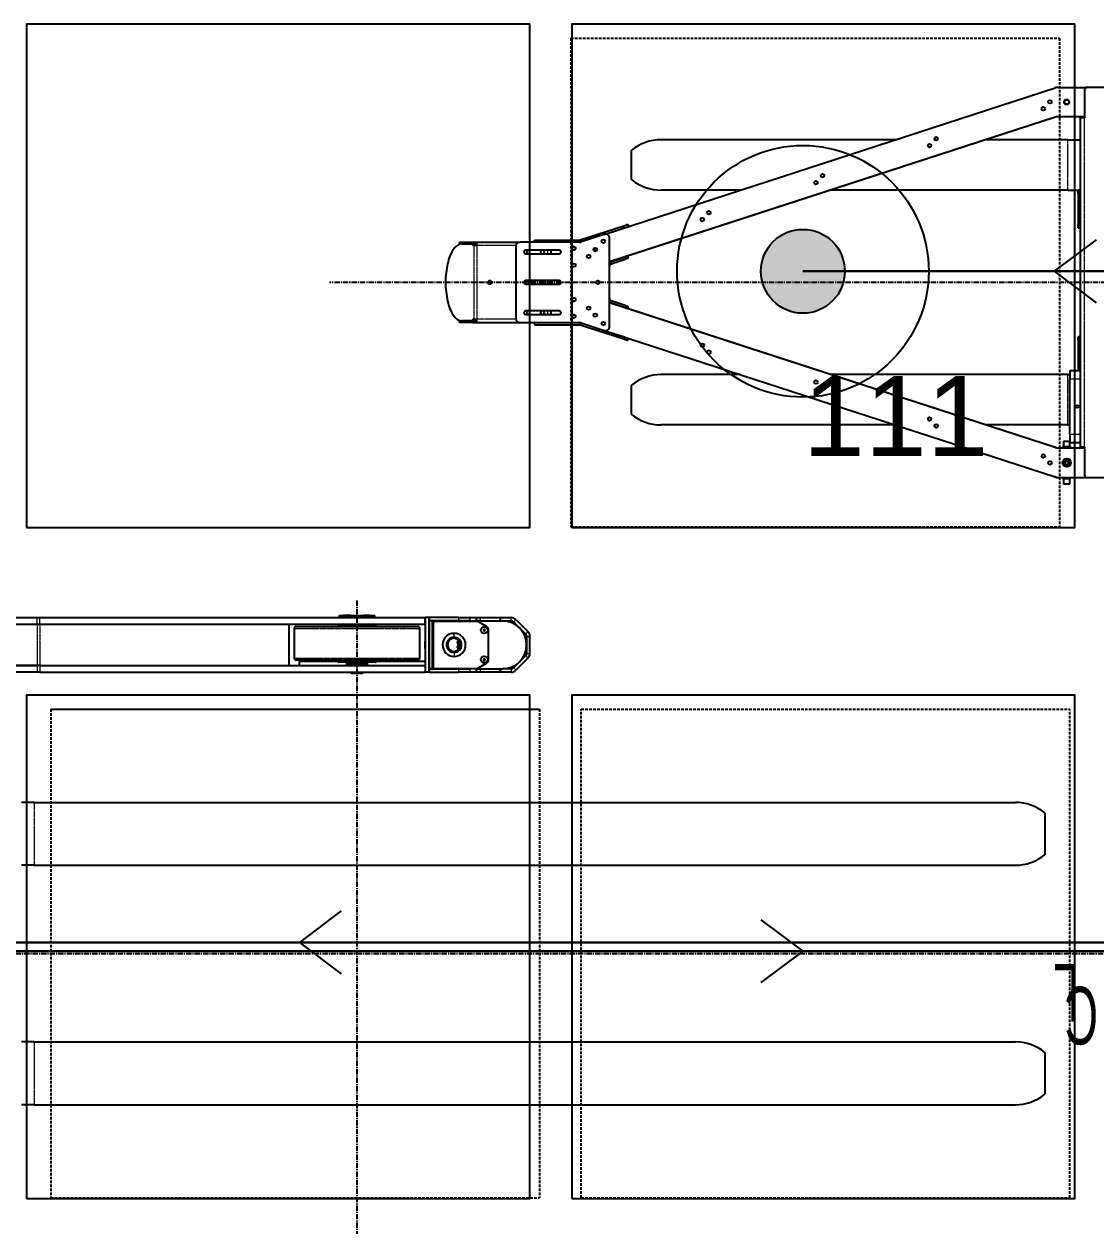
# Model space of a CAD drawing. Header units: millimetres. Extents: x -18594 to 273470, y -238787 to 48452.
# Drawn here: x 142051 to 144607, y -32226 to -29360 of the extents above; entities that cross this region are included whole.
import ezdxf

# ---------------------------------------------------------------- set-up
doc = ezdxf.new("R2010")
doc.units = ezdxf.units.MM
for name, pattern in [('Xref AGV layout$0$CENTERX2', [20.32, 12.7, -2.54, 2.54, -2.54]), ('Xref AGV layout$0$HIDDEN', [9.525, 6.35, -3.175]), ('Xref AGV layout$0$PHANTOM', [2.5, 1.25, -0.25, 0.25, -0.25, 0.25, -0.25])]:
    doc.linetypes.add(name, pattern=pattern)
doc.layers.add('AM_BOR', color=4, linetype='Continuous', lineweight=25)
doc.layers.add('Xref AGV layout$0$AM_BOR', color=4, linetype='Continuous', lineweight=25)
doc.layers.add('Xref AGV layout$0$ANNOTATION', color=5, linetype='Continuous')
for name, color, linetype, true_color in [('Xref AGV layout$0$Ndc8_Activity_HO Lane - CB', 1, 'Continuous', 0xff0000), ('Xref AGV layout$0$Ndc8_Activity_HO Lane - CBID', 1, 'Continuous', 0xff0000), ('Xref AGV layout$0$Ndc8_InFix_HOP', 1, 'Continuous', 0xff0000), ('Xref AGV layout$0$Ndc8_OutFix_HOP', 5, 'Continuous', 0x0000ff), ('Xref AGV layout$0$Ndc8_Point', 7, 'Continuous', 0x000080)]:
    doc.layers.add(name, color=color, linetype=linetype, true_color=true_color)
doc.styles.add('Xref AGV layout$0$Ndc8Style', font='arial.ttf', dxfattribs={"height": 0.2})
doc.styles.add('Xref AGV layout$0$SLDTEXTSTYLE0', font='TXT', dxfattribs={"width": 0.605})

# ---------------------------------------------------------------- blocks, each defined once
blk = doc.blocks.new('Xref AGV layout$0$A$C45C31560')
at = {"layer": 'Xref AGV layout$0$AM_BOR'}
for points in [[(5200, 0), (6400, 0), (6400, 1200), (5200, 1200)], [(6500, 0), (7700, 0), (7700, 1200), (6500, 1200)]]:
    blk.add_lwpolyline(points, close=True, dxfattribs=at)
blk = doc.blocks.new('Xref AGV layout$0$A$C6D3E55E3')
at = {"color": 7, "linetype": 'Continuous', "lineweight": 25}
for p, q in [((655.2, 1236.3), (1730.9, 1585.8)), ((1732.4, 1586.3), (1730.9, 1585.8)), ((1737.1, 1586.8), (1805.7, 1586.8)), ((1800.7, 1581.8), (1800.7, 1513.8)), ((1870.7, 1586.8), (1805.7, 1586.8)), ((1730.9, 1515.8), (668.2, 1170.6)), ((1733.9, 1516.6), (710.8, 1184.1)), ((1800.7, 1516.8), (1737.1, 1516.8)), ((1790.7, 729.8), (1790.7, 1513.8)), ((1800.7, 1513.8), (1790.7, 1513.8)), ((1349.2, 1461.8), (790.7, 1461.8)), ((1450.6, 1461.8), (1443.5, 1461.8)), ((1760.7, 1461.8), (1565.4, 1461.8)), ((1760.7, 1461.8), (1790.7, 1461.8)), ((720.7, 1366.8), (720.7, 1436.8)), ((979.9, 1341.8), (790.7, 1341.8)), ((1760.7, 1341.8), (1196.1, 1341.8)), ((1760.7, 1341.8), (1785.7, 1341.8)), ((1785.7, 1333.8), (1785.7, 1341.8)), ((1785.7, 1341.8), (1786.4, 1341.8)), ((1786.4, 1333.8), (1785.7, 1333.8)), ((1785.7, 1333.8), (1785.7, 1259.8)), ((1790.7, 1341.8), (1786.4, 1341.8)), ((1790.7, 1333.8), (1786.4, 1333.8)), ((1789.7, 1323.3), (1789.7, 1295.7)), ((1790.1, 1324.2), (1790.6, 1324.7)), ((1790.6, 1294.4), (1790.1, 1294.9)), ((598.2, 1223.1), (702.1, 1256.8)), ((655.2, 1236.3), (598.2, 1217.8)), ((655.2, 1236.3), (703.6, 1252.1)), ((711.6, 1259.9), (713.1, 1255.1)), ((1785.7, 1251.8), (1785.7, 1259.8)), ((1785.7, 1259.8), (1786.4, 1259.8)), ((1786.4, 1251.8), (1785.7, 1251.8)), ((1786.4, 1259.8), (1790.7, 1259.8)), ((1786.4, 1251.8), (1790.7, 1251.8)), ((310.2, 1213.8), (310.2, 1217.8)), ((310.2, 1217.8), (341.6, 1217.8)), ((341.6, 1213.8), (310.2, 1213.8)), ((315.8, 1213.7), (342.3, 1213.7)), ((341.6, 1217.8), (341.6, 1213.8)), ((341.6, 1217.8), (351.8, 1217.8)), ((341.6, 1213.8), (351.8, 1213.8)), ((342.3, 1213.7), (342.3, 1209.8)), ((342.3, 1213.7), (346, 1213.7)), ((344.5, 1209.8), (342.3, 1209.8)), ((351.8, 1209.8), (344.5, 1209.8)), ((346, 1213.7), (346, 1209.8)), ((346, 1213.3), (351.8, 1213.3)), ((351.8, 1209.8), (351.8, 1217.8)), ((351.8, 1217.8), (454.7, 1217.8)), ((444.7, 1207.8), (444.7, 1035.8)), ((598.2, 1217.8), (454.7, 1217.8)), ((489, 1217.8), (489, 1222.8)), ((489, 1222.8), (499, 1222.8)), ((499, 1222.8), (596.7, 1222.8)), ((668.2, 1016.8), (668.2, 1226.8)), ((548.2, 1198.6), (468.2, 1198.6)), ((468.2, 1190.1), (548.2, 1190.1)), ((528.2, 1198.6), (528.2, 1190.1)), ((670.2, 1170.9), (706, 1182.6)), ((671.7, 1166.2), (707.6, 1177.8)), ((710.8, 1184.1), (712.3, 1179.4)), ((670.2, 1170.9), (668.2, 1170.3)), ((464, 1122.5), (464, 1121.2)), ((464.4, 1123.7), (465.5, 1123.7)), ((465.5, 1125.1), (465.5, 1123.7)), ((467.5, 1126), (467.5, 1117.6)), ((548.2, 1126.1), (468.2, 1126.1)), ((528.2, 1126.1), (528.2, 1117.6)), ((468.2, 1117.6), (548.2, 1117.6)), ((670.2, 1072.7), (668.2, 1073.3)), ((1730.9, 727.8), (668.2, 1073.1)), ((706, 1061.1), (670.2, 1072.7)), ((707.6, 1065.8), (671.7, 1077.5)), ((712.3, 1064.3), (710.8, 1059.5)), ((342.3, 1033.8), (342.3, 1029.9)), ((344.5, 1033.8), (342.3, 1033.8)), ((344.5, 1033.8), (351.8, 1033.8)), ((346, 1033.8), (346, 1029.9)), ((351.8, 1025.8), (351.8, 1033.8)), ((548.2, 1053.6), (468.2, 1053.6)), ((468.2, 1045.1), (548.2, 1045.1)), ((528.2, 1053.6), (528.2, 1045.1)), ((1733.9, 727.1), (710.8, 1059.5)), ((310.2, 1025.8), (310.2, 1029.8)), ((310.2, 1029.8), (341.6, 1029.8)), ((341.6, 1025.8), (310.2, 1025.8)), ((342.3, 1029.9), (315.8, 1029.9)), ((341.6, 1029.8), (341.6, 1025.8)), ((341.6, 1029.8), (351.8, 1029.8)), ((341.6, 1025.8), (351.8, 1025.8)), ((346, 1029.9), (342.3, 1029.9)), ((346, 1030.3), (351.8, 1030.3)), ((351.8, 1025.8), (454.7, 1025.8)), ((454.7, 1025.8), (598.2, 1025.8)), ((489, 1025.8), (489, 1020.8)), ((489, 1020.8), (499, 1020.8)), ((499, 1020.8), (596.7, 1020.8)), ((598.2, 1025.8), (655.2, 1007.3)), ((598.2, 1020.6), (702.1, 986.8)), ((655.2, 1007.3), (703.6, 991.6)), ((655.2, 1007.3), (1730.9, 657.8)), ((713.1, 988.5), (711.6, 983.7)), ((1785.7, 983.8), (1785.7, 991.8)), ((1785.7, 991.8), (1786.4, 991.8)), ((1786.4, 983.8), (1785.7, 983.8)), ((1785.7, 983.8), (1785.7, 911.8)), ((1790.7, 991.8), (1786.4, 991.8)), ((1790.7, 983.8), (1786.4, 983.8)), ((1789.7, 920.3), (1789.7, 947.9)), ((1790.1, 948.8), (1790.6, 949.3)), ((1790.6, 919), (1790.1, 919.5)), ((979.9, 901.8), (790.7, 901.8)), ((1760.7, 901.8), (1196.1, 901.8)), ((1760.7, 901.8), (1765.7, 901.8)), ((1765.7, 911.8), (1790.7, 911.8)), ((1765.7, 911.8), (1765.7, 891.8)), ((1765.7, 759.8), (1765.7, 891.8)), ((720.7, 806.8), (720.7, 876.8)), ((1349.2, 781.8), (790.7, 781.8)), ((1450.6, 781.8), (1443.5, 781.8)), ((1760.7, 781.8), (1565.4, 781.8)), ((1760.7, 781.8), (1765.7, 781.8)), ((1765.7, 759.8), (1765.7, 742.3)), ((1800.7, 726.8), (1737.1, 726.8)), ((1748.2, 729.8), (1748.2, 726.8)), ((1768, 729.8), (1748.2, 729.8)), ((1750.7, 742.3), (1750.7, 729.8)), ((1765.6, 742.3), (1750.7, 742.3)), ((1765.7, 742.3), (1765.6, 742.3)), ((1765.7, 729.8), (1765.7, 742.3)), ((1765.7, 739.8), (1790.7, 739.8)), ((1768.2, 729.8), (1768, 729.8)), ((1768.2, 726.8), (1768.2, 729.8)), ((1790.7, 729.8), (1800.7, 729.8)), ((1800.7, 729.8), (1800.7, 661.8)), ((1754.9, 695), (1753.8, 690.5)), ((1753.8, 690.5), (1757.2, 687.3)), ((1759.3, 696.3), (1754.9, 695)), ((1757.2, 687.3), (1761.6, 688.7)), ((1762.7, 693.2), (1759.3, 696.3)), ((1761.6, 688.7), (1762.7, 693.2)), ((1732.4, 657.3), (1730.9, 657.8)), ((1737.1, 656.8), (1805.7, 656.8)), ((1748.2, 656.8), (1748.2, 653.8)), ((1748.2, 653.8), (1768.2, 653.8)), ((1750.7, 653.8), (1750.7, 641.3)), ((1750.7, 641.3), (1765.7, 641.3)), ((1765.7, 641.3), (1765.7, 653.8)), ((1768.2, 653.8), (1768.2, 656.8)), ((1805.7, 656.8), (1870.7, 656.8))]:
    blk.add_line(p, q, dxfattribs=at)
at = {"color": 8, "linetype": 'Xref AGV layout$0$PHANTOM', "lineweight": 18}
for p, q in [((1732.4, 1586.3), (1732.4, 1586.3)), ((1735.5, 1586.8), (1735.5, 1586.8)), ((1800.7, 729.8), (1800.7, 1513.8)), ((1760.7, 1341.8), (1760.7, 1461.8)), ((1786.4, 1341.8), (1786.4, 1333.8)), ((703.6, 1252.1), (702.1, 1256.8)), ((1786.4, 1259.8), (1786.4, 1251.8)), ((344.5, 1209.8), (344.5, 1033.8)), ((351.8, 1209.8), (351.8, 1033.8)), ((445, 1209.8), (351.8, 1209.8)), ((499, 1222.8), (499, 1217.8)), ((596.7, 1222.8), (596.7, 1217.8)), ((598.2, 1223.1), (599.8, 1218.3)), ((520.2, 1198.6), (520.2, 1190.1)), ((629.6, 1199.6), (637.5, 1202.2)), ((707.6, 1177.8), (706, 1182.6)), ((671.7, 1166.2), (670.2, 1170.9)), ((520.2, 1126.1), (520.2, 1117.6)), ((671.7, 1077.5), (670.2, 1072.7)), ((706, 1061.1), (707.6, 1065.8)), ((445, 1033.8), (351.8, 1033.8)), ((520.2, 1053.6), (520.2, 1045.1)), ((499, 1025.8), (499, 1020.8)), ((596.7, 1025.8), (596.7, 1020.8)), ((599.8, 1025.3), (598.2, 1020.6)), ((703.6, 991.6), (702.1, 986.8)), ((1786.4, 991.8), (1786.4, 983.8)), ((1760.7, 781.8), (1760.7, 901.8)), ((1765.7, 891.8), (1790.7, 891.8)), ((1765.7, 759.8), (1790.7, 759.8)), ((1732.4, 657.4), (1732.4, 657.3)), ((1735.5, 656.9), (1735.5, 656.8))]:
    blk.add_line(p, q, dxfattribs=at)
at = {"color": 7, "linetype": 'Continuous', "lineweight": 25, "flags": 128}
for points in [[(1790.6, 1324.7), (1790.7, 1324.7), (1790.7, 1324.8)], [(1790.7, 1294.2), (1790.7, 1294.3), (1790.6, 1294.4)], [(702.1, 1256.8), (703.9, 1257.4), (705.7, 1258), (707.4, 1258.5), (708.8, 1259), (710, 1259.4), (710.9, 1259.7), (711.4, 1259.8), (711.6, 1259.9)], [(315.8, 1213.7), (313.3, 1213.5), (310.9, 1213), (308.5, 1212.1), (306.1, 1210.8), (303.8, 1209.2), (301.5, 1207.3), (299.2, 1205), (297.1, 1202.4), (295, 1199.4), (292.9, 1196.2), (291, 1192.6), (289.2, 1188.8), (287.5, 1184.7), (285.8, 1180.4), (284.3, 1175.8), (283, 1171.1), (281.7, 1166.1), (280.6, 1161), (279.7, 1155.7), (278.8, 1150.2), (278.1, 1144.7), (277.6, 1139), (277.2, 1133.3), (277, 1127.6), (276.9, 1121.8), (277, 1116.1), (277.2, 1110.3), (277.6, 1104.6), (278.1, 1099), (278.8, 1093.4), (279.7, 1088), (280.6, 1082.7), (281.7, 1077.5), (283, 1072.6), (284.3, 1067.8), (285.8, 1063.2), (287.5, 1058.9), (289.2, 1054.8), (291, 1051), (292.9, 1047.5), (295, 1044.2), (297.1, 1041.3), (299.2, 1038.7), (301.5, 1036.4), (303.8, 1034.4), (306.1, 1032.8), (308.5, 1031.5), (310.9, 1030.6), (313.3, 1030.1), (315.8, 1029.9)], [(706, 1182.6), (707, 1182.9), (707.9, 1183.2), (708.7, 1183.4), (709.4, 1183.7), (710, 1183.9), (710.4, 1184), (710.7, 1184.1), (710.8, 1184.1)], [(712.3, 1179.4), (712.3, 1179.4), (712, 1179.3), (711.5, 1179.1), (711, 1178.9), (710.2, 1178.7), (709.4, 1178.4), (708.5, 1178.1), (707.6, 1177.8)], [(668.2, 1170.1), (668.7, 1170.3), (670.2, 1170.9)], [(465.5, 1123.7), (466, 1125.4), (466, 1125.4)], [(670.2, 1072.7), (668.7, 1073.3), (668.2, 1073.6)], [(710.8, 1059.5), (710.7, 1059.5), (710.4, 1059.6), (710, 1059.8), (709.4, 1060), (708.7, 1060.2), (707.9, 1060.5), (707, 1060.8), (706, 1061.1)], [(707.6, 1065.8), (708.5, 1065.5), (709.4, 1065.2), (710.2, 1065), (711, 1064.7), (711.5, 1064.5), (712, 1064.4), (712.3, 1064.3), (712.3, 1064.3)], [(702.1, 986.8), (703.9, 986.2), (705.7, 985.6), (707.4, 985.1), (708.8, 984.6), (710, 984.3), (710.9, 984), (711.4, 983.8), (711.6, 983.7)], [(1790.6, 949.3), (1790.7, 949.3), (1790.7, 949.4)], [(1790.7, 918.8), (1790.7, 918.9), (1790.6, 919)]]:
    blk.add_lwpolyline(points, dxfattribs=at)
at = {"color": 7, "linetype": 'Continuous', "lineweight": 25}
for centre, radius in [((1718.1, 1552.2), 4.25), ((1758.2, 1551.8), 6.22), ((1758.2, 1551.8), 5.25), ((1702.3, 1535.7), 4.25), ((1447, 1464.2), 4.25), ((1431.3, 1447.7), 4.25), ((1176, 1376.1), 4.25), ((1160.2, 1359.6), 4.25), ((904.9, 1288), 4.25), ((889.2, 1271.5), 4.25), ((583.2, 1202.8), 4.25), ((633.9, 1200), 4.25), ((653.2, 1219.9), 4.25), ((618.1, 1183.5), 4.25), ((583.2, 1162.8), 4.25), ((382.7, 1121.8), 4.5), ((640.2, 1121.8), 4.25), ((583.2, 1080.8), 4.25), ((618.1, 1060.2), 4.25), ((583.2, 1040.8), 4.25), ((633.9, 1043.7), 4.25), ((653.2, 1023.7), 4.25), ((889.2, 972.1), 4.25), ((904.9, 955.6), 4.25), ((1160.2, 884), 4.25), ((1176, 867.5), 4.25), ((1783.2, 825.8), 3.25), ((1431.3, 796), 4.25), ((1447, 779.5), 4.25), ((1702.3, 707.9), 4.25), ((1718.1, 691.4), 4.25), ((1758.2, 691.8), 10), ((1758.2, 691.8), 7.5)]:
    blk.add_circle(centre, radius, dxfattribs=at)
for centre, radius, start, end in [((1737.1, 1566.8), 20, 90, 108), ((1735.5, 1576.8), 10, 90, 108), ((1805.7, 1581.8), 5, 90, 180), ((1737.1, 1496.8), 20, 90, 108), ((790.7, 1351.3), 110.5, 90, 129.3076), ((790.7, 1452.3), 110.5, 230.6924, 270), ((1790.9, 1323.3), 1.2, 135, 180), ((1790.9, 1295.7), 1.2, 180, 225), ((658.2, 1226.8), 10, 0, 108), ((454.7, 1207.8), 10, 90, 180), ((596.7, 1227.8), 5, 270, 288), ((596.7, 1227.8), 10, 270, 288), ((468.2, 1194.3), 4.25, 90, 270), ((468.2, 1194.3), 4.5, 0, 70.8119), ((468.2, 1194.3), 4.5, 289.1881, 0), ((508.2, 1194.3), 4.5, 109.1881, 250.8119), ((508.2, 1194.3), 4.5, 0, 70.8119), ((508.2, 1194.3), 4.5, 289.1881, 0), ((548.2, 1194.3), 4.25, 270, 90), ((673.2, 1161.4), 5, 108, 180), ((468.2, 1121.8), 4.25, 90, 270), ((468.2, 1121.8), 4.5, 0, 70.8119), ((468.2, 1121.8), 4.5, 289.1881, 0), ((508.2, 1121.8), 4.5, 109.1881, 250.8119), ((508.2, 1121.8), 4.5, 0, 70.8119), ((508.2, 1121.8), 4.5, 289.1881, 0), ((548.2, 1121.8), 4.25, 270, 90), ((673.2, 1082.2), 5, 180, 252), ((454.7, 1035.8), 10, 180, 270), ((468.2, 1049.3), 4.25, 90, 270), ((468.2, 1049.3), 4.5, 0, 70.8119), ((468.2, 1049.3), 4.5, 289.1881, 0), ((508.2, 1049.3), 4.5, 109.1881, 250.8119), ((508.2, 1049.3), 4.5, 0, 70.8119), ((508.2, 1049.3), 4.5, 289.1881, 0), ((548.2, 1049.3), 4.25, 270, 90), ((596.7, 1015.8), 10, 72, 90), ((596.7, 1015.8), 5, 72, 90), ((658.2, 1016.8), 10, 252, 0), ((1790.9, 947.9), 1.2, 135, 180), ((1790.9, 920.3), 1.2, 180, 225), ((790.7, 791.3), 110.5, 90, 129.3076), ((790.7, 892.3), 110.5, 230.6924, 270), ((1737.1, 746.8), 20, 252, 270), ((1805.7, 661.8), 5, 180, 270), ((1737.1, 676.8), 20, 252, 270), ((1735.5, 666.8), 10, 252, 270)]:
    blk.add_arc(centre, radius, start, end, dxfattribs=at)
at = {"layer": 'Xref AGV layout$0$ANNOTATION', "linetype": 'Xref AGV layout$0$HIDDEN'}
for p, q in [((575.7, 1704.3), (1740.7, 1704.3)), ((575.7, 1704.3), (575.7, 539.3)), ((1740.7, 1704.3), (1740.7, 539.3)), ((575.7, 539.3), (1740.7, 539.3))]:
    blk.add_line(p, q, dxfattribs=at)
at = {"layer": 'Xref AGV layout$0$ANNOTATION', "linetype": 'Xref AGV layout$0$CENTERX2'}
blk.add_line((3438.3, 1121.8), (0, 1121.8), dxfattribs=at)
blk = doc.blocks.new('Xref AGV layout$0$SW_SYMBOL_MOD_CL')
at = {"layer": 'Xref AGV layout$0$ANNOTATION', "color": 0, "char_height": 42666, "attachment_point": 5, "style": 'Xref AGV layout$0$SLDTEXTSTYLE0'}
for s, insert in [('C', (22000, 33000)), ('L', (33000, 16500))]:
    blk.add_mtext(s, dxfattribs=dict(at, insert=insert))
blk = doc.blocks.new('Xref AGV layout$0$A$C343F789C')
at = {"color": 5, "linetype": 'Xref AGV layout$0$CENTERX2'}
for p, q in [((1927.2, 303.8), (1927.2, 2012.4)), ((3879.2, 1145.9), (0, 1145.9))]:
    blk.add_line(p, q, dxfattribs=at)
at = {"linetype": 'Xref AGV layout$0$HIDDEN'}
for p, q in [((1392.2, 1728.4), (227.2, 1728.4)), ((227.2, 1728.4), (227.2, 563.4)), ((1392.2, 1728.4), (1392.2, 563.4)), ((2657.2, 1728.4), (1492.2, 1728.4)), ((1492.2, 563.4), (1492.2, 1728.4)), ((2657.2, 563.4), (2657.2, 1728.4)), ((1392.2, 563.4), (227.2, 563.4))]:
    blk.add_line(p, q, dxfattribs=at)
at = {"color": 7, "linetype": 'Continuous', "lineweight": 25}
for p, q in [((2697.2, 1506.4), (357.2, 1506.4)), ((2697.2, 1506.4), (2727.2, 1506.4)), ((287.2, 1381.4), (287.2, 1481.4)), ((2697.2, 1356.4), (357.2, 1356.4)), ((2697.2, 1356.4), (2727.2, 1356.4)), ((2697.2, 935.4), (357.2, 935.4)), ((2697.2, 935.4), (2727.2, 935.4)), ((287.2, 810.4), (287.2, 910.4)), ((2697.2, 785.4), (357.2, 785.4)), ((2697.2, 785.4), (2727.2, 785.4)), ((1519.4, 441.5), (1548.1, 470.2)), ((1525, 435.8), (1553.7, 464.5)), ((1559.4, 474.9), (1584.7, 474.9)), ((1559.4, 466.9), (1579.7, 466.9)), ((1634.7, 466.9), (1579.7, 466.9)), ((1584.7, 474.9), (1584.7, 466.9)), ((1584.7, 474.9), (1632.7, 474.9)), ((1637.7, 464.5), (1618.6, 453.5)), ((1632.7, 474.9), (1642.7, 474.9)), ((1642.7, 466.9), (1634.7, 466.9)), ((1642.7, 466.9), (1642.7, 474.9)), ((1642.7, 474.9), (1658.3, 474.9)), ((1642.7, 466.9), (1658.3, 466.9)), ((1743.7, 465.9), (1642.7, 465.9)), ((1650.7, 465.9), (1650.7, 466.9)), ((1658.3, 474.9), (1684.2, 474.9)), ((1684.2, 466.9), (1658.3, 466.9)), ((1754.7, 474.9), (1684.2, 474.9)), ((1754.7, 466.9), (1684.2, 466.9)), ((1745.7, 355.9), (1745.7, 463.9)), ((1746.7, 466.9), (1746.7, 352.9)), ((1746.7, 466.9), (1754.7, 466.9)), ((1754.7, 344.9), (1754.7, 474.9)), ((1754.7, 474.9), (1764.7, 474.9)), ((1754.7, 474.9), (1754.7, 466.9)), ((1754.7, 466.9), (1754.7, 352.9)), ((1764.7, 458.9), (1764.7, 474.9)), ((2683.6, 474.9), (1764.7, 474.9)), ((1764.7, 344.9), (1764.7, 474.9)), ((2683.6, 458.9), (1764.7, 458.9)), ((1915.2, 477.9), (1912.2, 474.9)), ((1912.2, 458.9), (1912.2, 456.9)), ((1915.2, 477.9), (1939.2, 477.9)), ((1942.2, 474.9), (1939.2, 477.9)), ((1942.2, 456.9), (1942.2, 458.9)), ((2064.7, 449.5), (2064.7, 458.9)), ((2089.7, 360.9), (2089.7, 458.9)), ((2683.6, 458.9), (2089.7, 458.9)), ((2683.6, 474.9), (2689.5, 474.9)), ((2683.6, 458.9), (2689.5, 458.9)), ((2689.5, 474.9), (3075.4, 474.9)), ((2689.5, 458.9), (3092.2, 458.9)), ((3094.2, 458.9), (2689.5, 458.9)), ((1514.7, 430.2), (1514.7, 389.6)), ((1522.7, 389.6), (1522.7, 430.2)), ((1613.6, 444.9), (1613.6, 374.9)), ((1623.6, 447.2), (1621.6, 446)), ((1621.6, 446), (1621.6, 443.7)), ((1621.6, 443.7), (1623.6, 442.6)), ((1625.6, 446), (1623.6, 447.2)), ((1623.6, 442.6), (1625.6, 443.7)), ((1625.6, 443.7), (1625.6, 446)), ((1764.7, 449.5), (1882.2, 449.5)), ((1777.2, 441.4), (1777.2, 371.4)), ((1782.2, 446.4), (2072.2, 446.4)), ((1882.2, 450.4), (1882.2, 446.4)), ((1883.2, 451.4), (1971.2, 451.4)), ((1902.2, 456.9), (1902.2, 454.9)), ((1952.2, 456.9), (1902.2, 456.9)), ((1902.2, 454.9), (1902.2, 452.9)), ((1952.2, 454.9), (1902.2, 454.9)), ((1902.2, 452.9), (1902.2, 452.4)), ((1952.2, 452.9), (1902.2, 452.9)), ((1902.2, 452.4), (1902.2, 451.9)), ((1952.2, 452.4), (1902.2, 452.4)), ((1902.2, 451.9), (1902.2, 451.4)), ((1952.2, 451.9), (1902.2, 451.9)), ((1952.2, 454.9), (1952.2, 456.9)), ((1952.2, 452.9), (1952.2, 454.9)), ((1952.2, 452.4), (1952.2, 452.9)), ((1952.2, 451.9), (1952.2, 452.4)), ((1952.2, 451.4), (1952.2, 451.9)), ((1972.2, 446.4), (1972.2, 450.4)), ((1972.2, 449.5), (2064.7, 449.5)), ((2077.2, 371.4), (2077.2, 441.4)), ((1746.7, 422.4), (1745.7, 422.4)), ((1765.7, 418.9), (1764.7, 418.9)), ((1765.7, 400.8), (1765.7, 418.9)), ((1548.1, 349.6), (1519.4, 378.3)), ((1553.7, 355.2), (1525, 383.9)), ((1623.6, 377.2), (1621.6, 376)), ((1621.6, 376), (1621.6, 373.7)), ((1621.6, 373.7), (1623.6, 372.6)), ((1625.6, 376), (1623.6, 377.2)), ((1623.6, 372.6), (1625.6, 373.7)), ((1625.6, 373.7), (1625.6, 376)), ((1745.7, 397.4), (1746.7, 397.4)), ((1764.7, 400.8), (1765.7, 400.8)), ((1579.7, 352.9), (1559.4, 352.9)), ((1584.7, 344.9), (1559.4, 344.9)), ((1634.7, 352.9), (1579.7, 352.9)), ((1584.7, 352.9), (1584.7, 344.9)), ((1632.7, 344.9), (1584.7, 344.9)), ((1618.6, 366.2), (1637.7, 355.2)), ((1642.7, 344.9), (1632.7, 344.9)), ((1634.7, 352.9), (1642.7, 352.9)), ((1642.7, 353.9), (1743.7, 353.9)), ((1642.7, 344.9), (1642.7, 352.9)), ((1658.3, 352.9), (1642.7, 352.9)), ((1658.3, 344.9), (1642.7, 344.9)), ((1650.7, 352.9), (1650.7, 353.9)), ((1658.3, 352.9), (1684.2, 352.9)), ((1684.2, 344.9), (1658.3, 344.9)), ((1684.2, 352.9), (1754.7, 352.9)), ((1684.2, 344.9), (1754.7, 344.9)), ((1746.7, 352.9), (1754.7, 352.9)), ((1754.7, 352.9), (1754.7, 344.9)), ((1754.7, 344.9), (1764.7, 344.9)), ((1764.7, 360.9), (1764.7, 344.9)), ((2683.6, 360.9), (1764.7, 360.9)), ((2683.6, 344.9), (1764.7, 344.9)), ((2072.2, 366.4), (1782.2, 366.4)), ((1882.2, 366.4), (1882.2, 362.4)), ((1971.2, 361.4), (1883.2, 361.4)), ((1884.7, 344.9), (1884.7, 339.9)), ((1899.5, 361.4), (1899.5, 360.9)), ((1902.2, 361.4), (1902.2, 360.9)), ((1917.2, 366.4), (1917.2, 366.3)), ((1937.2, 366.4), (1937.2, 366.3)), ((1946.9, 361.4), (1946.9, 360.9)), ((1954.9, 360.9), (1954.9, 361.4)), ((1969.7, 339.9), (1969.7, 344.9)), ((1972.2, 362.4), (1972.2, 366.4)), ((2683.6, 360.9), (2089.7, 360.9)), ((2689.5, 360.9), (2683.6, 360.9)), ((2689.5, 344.9), (2683.6, 344.9)), ((2978.2, 360.9), (2689.5, 360.9)), ((2978.2, 344.9), (2689.5, 344.9)), ((1969.7, 339.9), (1884.7, 339.9)), ((1895.4, 339.9), (1895.4, 339.5)), ((1895.4, 339.5), (1911.6, 339.5)), ((1911.6, 339.5), (1911.6, 339.9)), ((1942.8, 339.9), (1942.8, 339.5)), ((1942.8, 339.5), (1959, 339.5)), ((1959, 339.5), (1959, 339.9))]:
    blk.add_line(p, q, dxfattribs=at)
at = {"color": 8, "linetype": 'Xref AGV layout$0$PHANTOM', "lineweight": 18}
for p, q in [((2697.2, 1356.4), (2697.2, 1506.4)), ((2697.2, 785.4), (2697.2, 935.4)), ((1553.7, 464.5), (1548.1, 470.2)), ((1559.4, 466.9), (1559.4, 474.9)), ((1632.7, 474.9), (1632.7, 466.9)), ((1634.7, 462.8), (1634.7, 466.9)), ((1658.3, 466.9), (1658.3, 474.9)), ((1684.2, 474.9), (1684.2, 466.9)), ((2683.6, 458.9), (2683.6, 474.9)), ((2683.6, 360.9), (2683.6, 458.9)), ((2689.5, 458.9), (2689.5, 474.9)), ((2689.5, 360.9), (2689.5, 458.9)), ((1522.7, 430.2), (1514.7, 430.2)), ((1525, 435.8), (1519.4, 441.5)), ((1695.7, 427.9), (1695.7, 437.4)), ((2077.2, 441.4), (1777.2, 441.4)), ((1972.2, 450.4), (1882.2, 450.4)), ((1695.7, 425.9), (1695.7, 427.9)), ((1522.7, 389.6), (1514.7, 389.6)), ((1525, 383.9), (1519.4, 378.3)), ((1695.6, 393.9), (1695.6, 391.9)), ((1695.6, 391.9), (1695.6, 382.4)), ((1553.7, 355.2), (1548.1, 349.6)), ((1559.4, 352.9), (1559.4, 344.9)), ((1632.7, 352.9), (1632.7, 344.9)), ((1634.7, 352.9), (1634.7, 357)), ((1658.3, 344.9), (1658.3, 352.9)), ((1684.2, 352.9), (1684.2, 344.9)), ((1777.2, 371.4), (2077.2, 371.4)), ((1882.2, 362.4), (1972.2, 362.4)), ((2683.6, 360.9), (2683.6, 344.9)), ((2689.5, 360.9), (2689.5, 344.9))]:
    blk.add_line(p, q, dxfattribs=at)
blk.add_line((2657.2, 563.4), (1492.2, 563.4))
at = {"color": 7, "linetype": 'Continuous', "lineweight": 25, "flags": 128}
for points in [[(1684.2, 415.2), (1684.7, 415.5), (1685.1, 415.8), (1685.6, 416.1), (1686, 416.4), (1686.5, 416.8), (1687, 417.1), (1687.4, 417.4), (1687.9, 417.7)], [(1684.9, 414.9), (1684.8, 414.9), (1684.8, 415), (1684.7, 415), (1684.6, 415.1), (1684.5, 415.1), (1684.4, 415.2), (1684.3, 415.2), (1684.2, 415.2)], [(1684.2, 404.6), (1684.3, 404.6), (1684.4, 404.6), (1684.5, 404.7), (1684.6, 404.7), (1684.7, 404.8), (1684.7, 404.8), (1684.8, 404.8), (1684.9, 404.9)], [(1687.9, 402.1), (1687.4, 402.4), (1686.9, 402.7), (1686.5, 403), (1686, 403.3), (1685.6, 403.6), (1685.1, 404), (1684.6, 404.3), (1684.2, 404.6)], [(1687, 423.1), (1686.8, 422.9), (1685.2, 421.7)], [(1687.2, 413.8), (1687.1, 413.9), (1687, 413.9), (1686.9, 414), (1686.8, 414), (1686.7, 414.1), (1686.7, 414.1), (1686.6, 414.1), (1686.5, 414.2)], [(1686.5, 405.6), (1686.6, 405.6), (1686.6, 405.7), (1686.7, 405.7), (1686.8, 405.8), (1686.9, 405.8), (1687, 405.9), (1687.1, 405.9), (1687.2, 405.9)], [(1687.9, 417.7), (1687.8, 417.2), (1687.7, 416.7), (1687.6, 416.2), (1687.6, 415.8), (1687.5, 415.3), (1687.4, 414.8), (1687.3, 414.3), (1687.2, 413.8)], [(1687.2, 405.9), (1687.3, 405.5), (1687.4, 405), (1687.5, 404.5), (1687.5, 404), (1687.6, 403.5), (1687.7, 403.1), (1687.8, 402.6), (1687.9, 402.1)], [(1690.7, 424.8), (1688.8, 424.1), (1688.6, 424)], [(1695.7, 425.7), (1693.3, 425.5), (1692.5, 425.3)], [(1685.2, 398.1), (1686.8, 396.9), (1687, 396.7)], [(1688.5, 395.8), (1688.8, 395.7), (1690.7, 394.9)], [(1692.5, 394.4), (1693.3, 394.3), (1695.6, 394.1)]]:
    blk.add_lwpolyline(points, dxfattribs=at)
at = {"color": 8, "linetype": 'Xref AGV layout$0$PHANTOM', "lineweight": 18, "flags": 128}
for points in [[(1685.1, 421.6), (1686.8, 422.9), (1687, 423.1)], [(1695.6, 394.1), (1693.3, 394.3), (1691.4, 394.7)]]:
    blk.add_lwpolyline(points, dxfattribs=at)
at = {"color": 7, "linetype": 'Continuous', "lineweight": 25}
for centre in [(1623.6, 444.9), (1623.6, 374.9)]:
    blk.add_circle(centre, 8.1, dxfattribs=at)
for centre, radius, start, end in [((357.2, 1395.9), 110.5, 90, 129.3076), ((357.2, 1466.9), 110.5, 230.6924, 270), ((357.2, 824.9), 110.5, 90, 129.3076), ((357.2, 895.9), 110.5, 230.6924, 270), ((1579.7, 409.9), 57, 90, 270), ((1559.4, 458.9), 16, 90, 135), ((1559.4, 458.9), 8, 90, 135), ((1642.7, 455.9), 10, 90, 120), ((1743.7, 463.9), 2, 0, 90), ((1530.7, 430.2), 16, 135, 180), ((1530.7, 430.2), 8, 135, 180), ((1623.6, 444.9), 10, 120, 180), ((1695.7, 409.9), 27.5, 89.9275, 179.9275), ((1695.7, 409.9), 27.5, 359.9275, 89.9275), ((1782.2, 441.4), 5, 90, 180), ((1883.2, 450.4), 1, 90, 180), ((1971.2, 450.4), 1, 0, 90), ((2072.2, 441.4), 5, 0, 90), ((1695.7, 409.9), 27.5, 179.9275, 269.9275), ((1695.7, 409.9), 18, 89.9275, 179.9275), ((1695.7, 409.9), 18, 179.9275, 269.9275), ((1695.7, 409.9), 16, 89.9275, 179.9275), ((1695.7, 409.9), 16, 179.9275, 269.9275), ((1695.7, 409.9), 15.8, 138.3127, 221.5608), ((1695.7, 409.9), 15.8, 138.4227, 221.4323), ((1695.7, 409.9), 11.5, 156.3782, 203.4768), ((1695.7, 409.9), 15.8, 123.4227, 131.4323), ((1695.7, 409.9), 10.4, 156.6212, 203.2338), ((1695.7, 409.9), 15.7, 108.4227, 116.4323), ((1695.7, 409.9), 15.8, 89.9275, 101.4323), ((1695.7, 409.9), 18, 269.9275, 359.9275), ((1695.7, 409.9), 16, 269.9275, 359.9275), ((1695.7, 409.9), 27.5, 269.9275, 359.9275), ((1695.7, 409.9), 15.8, 269.9275, 341.4323), ((1695.7, 409.9), 15.8, 269.9275, 341.5422), ((1695.7, 409.9), 18, 359.9275, 89.9275), ((1695.7, 409.9), 16, 359.9275, 89.9275), ((1695.7, 409.9), 15.8, 18.2828, 89.9275), ((1695.7, 409.9), 15.8, 18.4227, 89.9275), ((1695.7, 409.9), 15.8, 348.3843, 11.7938), ((1695.7, 409.9), 15.7, 3.4227, 11.4323), ((1695.7, 409.9), 15.8, 348.4227, 356.4323), ((1530.7, 389.6), 16, 180, 225), ((1530.7, 389.6), 8, 180, 225), ((1623.6, 374.9), 10, 180, 240), ((1695.7, 409.9), 15.7, 228.4227, 236.4323), ((1695.7, 409.9), 15.7, 243.4227, 251.4323), ((1695.7, 409.9), 15.8, 258.4227, 269.9275), ((1559.4, 360.9), 16, 225, 270), ((1559.4, 360.9), 8, 225, 270), ((1642.7, 363.9), 10, 240, 270), ((1743.7, 355.9), 2, 270, 0), ((1782.2, 371.4), 5, 180, 270), ((1883.2, 362.4), 1, 180, 270), ((1927.2, 322.4), 45, 102.1015, 102.8396), ((1927.2, 322.4), 45, 77.1604, 77.8985), ((1971.2, 362.4), 1, 270, 0), ((2072.2, 371.4), 5, 270, 0)]:
    blk.add_arc(centre, radius, start, end, dxfattribs=at)
at = {"color": 8, "linetype": 'Xref AGV layout$0$PHANTOM', "lineweight": 18}
for centre, radius, start, end in [((1695.7, 409.9), 15.8, 138.308, 251.5276), ((1695.7, 409.9), 15.7, 138.3226, 221.5324), ((1695.7, 409.9), 15.7, 123.3226, 131.5324), ((1695.7, 409.9), 15.8, 89.9275, 117.6245), ((1695.7, 409.9), 15.7, 108.3226, 116.5324), ((1695.7, 409.9), 15.7, 18.3226, 101.5324), ((1695.7, 409.9), 15.7, 258.3226, 341.5324), ((1695.7, 409.9), 15.8, 269.9275, 346.1572), ((1715.1, 425.8), 19.4, 179.6364, 180.227), ((1695.7, 409.9), 15.8, 348.4013, 89.9275), ((1695.7, 409.9), 15.7, 3.3226, 11.5324), ((1695.7, 409.9), 15.7, 348.3226, 356.5324), ((1695.7, 409.9), 15.7, 228.3226, 236.5324), ((1695.7, 409.9), 15.7, 243.3226, 251.5324), ((1749.8, 393.9), 54.2, 179.8259, 180.0375)]:
    blk.add_arc(centre, radius, start, end, dxfattribs=at)
at = {"color": 7, "linetype": 'Continuous', "lineweight": 25}
for points, knots in [([(1683.9, 420.3), (1683.9, 420.3), (1683.9, 420.4), (1684, 420.5), (1684.2, 420.7), (1684.4, 420.9), (1684.6, 421.1), (1684.9, 421.3), (1685, 421.5), (1685.2, 421.6), (1685.2, 421.7), (1685.2, 421.7), (1685.2, 421.7)], [0, 0, 0, 0, 0.108378, 0.216776, 0.324809, 0.43202, 0.538392, 0.644326, 0.750494, 0.857393, 0.965165, 1, 1, 1, 1]), ([(1683.9, 420.3), (1683.9, 420.3), (1683.9, 420.3), (1683.9, 420.3), (1684, 420.3), (1684, 420.3)], [0, 0, 0, 0, 0.378692, 0.631382, 1, 1, 1, 1]), ([(1685.3, 421.6), (1685.3, 421.5), (1685.4, 421.2), (1685.3, 420.9), (1685.2, 420.6), (1685, 420.4), (1684.7, 420.3), (1684.4, 420.2), (1684.2, 420.2), (1684, 420.3), (1684, 420.3)], [0, 0, 0, 0, 0.196069, 0.324159, 0.453045, 0.56373, 0.666931, 0.777319, 0.905882, 1, 1, 1, 1]), ([(1685.1, 414.5), (1685.1, 414.5), (1685.1, 414.6), (1685.1, 414.7), (1685.1, 414.8), (1685, 414.9), (1685, 414.9), (1684.9, 414.9)], [0, 0, 0, 0, 0.189059, 0.37791, 0.57499, 0.792608, 1, 1, 1, 1]), ([(1684.9, 404.9), (1685, 404.9), (1685, 404.9), (1685.1, 405), (1685.1, 405.2), (1685.1, 405.2), (1685.1, 405.3), (1685.1, 405.3)], [0, 0, 0, 0, 0.253027, 0.506757, 0.742068, 0.949883, 1, 1, 1, 1]), ([(1685.2, 421.7), (1685.2, 421.7), (1685.2, 421.7), (1685.3, 421.7), (1685.3, 421.6), (1685.3, 421.6), (1685.3, 421.6)], [0, 0, 0, 0, 0.2475848, 0.496049, 0.7461503, 1, 1, 1, 1]), ([(1686.1, 414), (1686.1, 414.1), (1686.1, 414.1), (1686.2, 414.2), (1686.3, 414.2), (1686.4, 414.2), (1686.4, 414.2), (1686.5, 414.2)], [0, 0, 0, 0, 0.189744, 0.379566, 0.575406, 0.786422, 1, 1, 1, 1]), ([(1686.5, 405.6), (1686.4, 405.6), (1686.4, 405.6), (1686.3, 405.6), (1686.2, 405.6), (1686.1, 405.7), (1686.1, 405.7), (1686.1, 405.8)], [0, 0, 0, 0, 0.234978, 0.470235, 0.695696, 0.902706, 1, 1, 1, 1]), ([(1687, 423), (1687, 423), (1687, 423), (1687.2, 423.1), (1687.4, 423.3), (1687.6, 423.4), (1687.9, 423.6), (1688.2, 423.7), (1688.4, 423.9), (1688.6, 424), (1688.7, 424), (1688.7, 424), (1688.7, 424)], [0, 0, 0, 0, 0.108381, 0.216774, 0.324833, 0.432031, 0.53839, 0.644355, 0.750513, 0.857398, 0.965163, 1, 1, 1, 1]), ([(1687.1, 423), (1687.1, 423), (1687, 423), (1687, 423), (1687, 423), (1687, 423), (1687, 423)], [0, 0, 0, 0, 0.253912, 0.503919, 0.752434, 1, 1, 1, 1]), ([(1688.7, 423.9), (1688.7, 423.7), (1688.7, 423.5), (1688.5, 423.2), (1688.3, 422.9), (1688, 422.8), (1687.8, 422.7), (1687.5, 422.8), (1687.3, 422.8), (1687.1, 422.9), (1687.1, 423)], [0, 0, 0, 0, 0.196084, 0.324173, 0.45304, 0.563754, 0.666921, 0.777323, 0.905905, 1, 1, 1, 1]), ([(1688.7, 424), (1688.7, 424), (1688.7, 424), (1688.7, 424), (1688.7, 423.9), (1688.7, 423.9), (1688.7, 423.9)], [0, 0, 0, 0, 0.247615, 0.496258, 0.746355, 1, 1, 1, 1]), ([(1690.7, 424.8), (1690.7, 424.8), (1690.7, 424.8), (1690.9, 424.9), (1691.1, 425), (1691.4, 425), (1691.7, 425.1), (1692, 425.2), (1692.3, 425.3), (1692.5, 425.3), (1692.5, 425.3), (1692.5, 425.3), (1692.5, 425.3)], [0, 0, 0, 0, 0.108383, 0.216779, 0.324803, 0.432004, 0.538387, 0.644349, 0.750491, 0.857403, 0.965165, 1, 1, 1, 1]), ([(1692.5, 425.2), (1692.5, 425.1), (1692.5, 424.9), (1692.2, 424.6), (1691.9, 424.4), (1691.6, 424.3), (1691.4, 424.3), (1691.1, 424.4), (1690.9, 424.6), (1690.8, 424.7), (1690.7, 424.7)], [0, 0, 0, 0, 0.196071, 0.32416, 0.453026, 0.563767, 0.666927, 0.777312, 0.90587, 1, 1, 1, 1]), ([(1690.7, 424.7), (1690.7, 424.8), (1690.7, 424.8), (1690.7, 424.8), (1690.7, 424.8), (1690.7, 424.8), (1690.7, 424.8)], [0, 0, 0, 0, 0.253468, 0.503809, 0.752386, 1, 1, 1, 1]), ([(1692.5, 425.3), (1692.5, 425.3), (1692.5, 425.3), (1692.5, 425.3), (1692.5, 425.3), (1692.5, 425.2), (1692.5, 425.2)], [0, 0, 0, 0, 0.247636, 0.496059, 0.746136, 1, 1, 1, 1]), ([(1711, 413), (1710.9, 413), (1710.6, 413.1), (1710.4, 413.3), (1710.2, 413.6), (1710.1, 413.9), (1710.1, 414.2), (1710.2, 414.4), (1710.4, 414.7), (1710.5, 414.8), (1710.5, 414.8)], [0, 0, 0, 0, 0.1960894, 0.3241632, 0.4530487, 0.5637452, 0.6669278, 0.7773064, 0.9058814, 1, 1, 1, 1]), ([(1710.5, 404.9), (1710.4, 405), (1710.2, 405.2), (1710.1, 405.5), (1710.1, 405.8), (1710.2, 406.1), (1710.3, 406.4), (1710.5, 406.6), (1710.8, 406.7), (1710.9, 406.7), (1711, 406.7)], [0, 0, 0, 0, 0.196083, 0.324156, 0.453045, 0.563755, 0.66694, 0.777325, 0.905867, 1, 1, 1, 1]), ([(1710.5, 414.8), (1710.5, 414.8), (1710.6, 414.8), (1710.6, 414.8), (1710.6, 414.9), (1710.6, 414.9), (1710.6, 414.9)], [0, 0, 0, 0, 0.253823, 0.504047, 0.752384, 1, 1, 1, 1]), ([(1710.6, 404.9), (1710.6, 404.9), (1710.6, 404.9), (1710.6, 404.9), (1710.6, 404.9), (1710.5, 404.9), (1710.5, 404.9)], [0, 0, 0, 0, 0.247626, 0.496019, 0.746253, 1, 1, 1, 1]), ([(1711.1, 413), (1711.1, 413), (1711.1, 413), (1711.1, 413.2), (1711, 413.4), (1710.9, 413.7), (1710.9, 414.1), (1710.8, 414.4), (1710.7, 414.6), (1710.6, 414.8), (1710.6, 414.9), (1710.6, 414.9), (1710.6, 414.9)], [0, 0, 0, 0, 0.10838, 0.216765, 0.32481, 0.432027, 0.53839, 0.644339, 0.750492, 0.857402, 0.965164, 1, 1, 1, 1]), ([(1710.6, 404.9), (1710.6, 404.9), (1710.6, 404.9), (1710.7, 405.1), (1710.7, 405.3), (1710.8, 405.6), (1710.9, 405.9), (1711, 406.2), (1711, 406.5), (1711.1, 406.6), (1711.1, 406.7), (1711.1, 406.7), (1711.1, 406.7)], [0, 0, 0, 0, 0.10838, 0.216764, 0.324821, 0.432032, 0.53841, 0.644335, 0.750502, 0.857399, 0.965164, 1, 1, 1, 1]), ([(1711.3, 408.9), (1711.2, 409), (1711, 409.1), (1710.8, 409.4), (1710.7, 409.7), (1710.7, 410), (1710.8, 410.3), (1710.9, 410.5), (1711.1, 410.7), (1711.2, 410.8), (1711.3, 410.8)], [0, 0, 0, 0, 0.19609, 0.324154, 0.453035, 0.563745, 0.666913, 0.777302, 0.905863, 1, 1, 1, 1]), ([(1711.1, 413), (1711.1, 413), (1711.1, 413), (1711.1, 413), (1711, 413), (1711, 413), (1711, 413)], [0, 0, 0, 0, 0.247604, 0.496142, 0.746226, 1, 1, 1, 1]), ([(1711, 406.7), (1711, 406.7), (1711, 406.7), (1711.1, 406.7), (1711.1, 406.7), (1711.1, 406.7), (1711.1, 406.7)], [0, 0, 0, 0, 0.253749, 0.503836, 0.752383, 1, 1, 1, 1]), ([(1711.3, 410.8), (1711.3, 410.8), (1711.3, 410.8), (1711.4, 410.8), (1711.4, 410.8), (1711.4, 410.8), (1711.4, 410.8)], [0, 0, 0, 0, 0.2535543, 0.5037963, 0.7523828, 1, 1, 1, 1]), ([(1711.4, 408.9), (1711.4, 408.9), (1711.4, 408.9), (1711.4, 408.9), (1711.3, 408.9), (1711.3, 408.9), (1711.3, 408.9)], [0, 0, 0, 0, 0.2475225, 0.4960983, 0.7463489, 1, 1, 1, 1]), ([(1711.4, 408.9), (1711.4, 408.9), (1711.4, 408.9), (1711.4, 409.1), (1711.4, 409.3), (1711.4, 409.7), (1711.4, 410), (1711.4, 410.3), (1711.4, 410.6), (1711.4, 410.7), (1711.4, 410.8), (1711.4, 410.8), (1711.4, 410.8)], [0, 0, 0, 0, 0.108377, 0.216769, 0.324814, 0.432022, 0.538396, 0.644344, 0.750506, 0.857404, 0.965164, 1, 1, 1, 1]), ([(1684, 399.5), (1683.9, 399.5), (1683.9, 399.5), (1683.9, 399.5), (1683.9, 399.5), (1683.9, 399.5)], [0, 0, 0, 0, 0.368965, 0.6214925, 1, 1, 1, 1]), ([(1685.2, 398.1), (1685.2, 398.1), (1685.2, 398.1), (1685.1, 398.2), (1684.9, 398.4), (1684.7, 398.6), (1684.4, 398.8), (1684.2, 399.1), (1684, 399.3), (1683.9, 399.4), (1683.9, 399.5), (1683.9, 399.5), (1683.9, 399.5)], [0, 0, 0, 0, 0.108385, 0.216778, 0.32481, 0.432035, 0.538379, 0.644339, 0.750497, 0.857396, 0.965164, 1, 1, 1, 1]), ([(1684, 399.5), (1684.1, 399.5), (1684.3, 399.6), (1684.7, 399.5), (1685, 399.4), (1685.2, 399.2), (1685.3, 398.9), (1685.4, 398.7), (1685.3, 398.4), (1685.3, 398.3), (1685.3, 398.2)], [0, 0, 0, 0, 0.1960705, 0.3241389, 0.4530432, 0.5637441, 0.6669238, 0.7773115, 0.9058718, 1, 1, 1, 1]), ([(1685.3, 398.2), (1685.3, 398.2), (1685.2, 398.2), (1685.2, 398.1), (1685.2, 398.1), (1685.2, 398.1), (1685.2, 398.1)], [0, 0, 0, 0, 0.253721, 0.503865, 0.752372, 1, 1, 1, 1]), ([(1687, 396.8), (1687.2, 396.9), (1687.4, 397), (1687.7, 397.1), (1688, 397), (1688.3, 396.8), (1688.5, 396.6), (1688.6, 396.4), (1688.7, 396.1), (1688.6, 396), (1688.6, 395.9)], [0, 0, 0, 0, 0.196067, 0.324143, 0.453027, 0.563746, 0.666916, 0.777312, 0.905886, 1, 1, 1, 1]), ([(1687, 396.8), (1687, 396.8), (1687, 396.8), (1687, 396.8), (1687, 396.8), (1687, 396.8), (1687, 396.8)], [0, 0, 0, 0, 0.247589, 0.496128, 0.746184, 1, 1, 1, 1]), ([(1688.6, 395.8), (1688.6, 395.8), (1688.6, 395.8), (1688.4, 395.9), (1688.2, 396), (1688, 396.1), (1687.7, 396.3), (1687.4, 396.5), (1687.2, 396.6), (1687, 396.7), (1687, 396.8), (1687, 396.8), (1687, 396.8)], [0, 0, 0, 0, 0.108381, 0.216772, 0.324817, 0.432032, 0.538389, 0.644332, 0.750512, 0.8574, 0.965163, 1, 1, 1, 1]), ([(1688.6, 395.9), (1688.6, 395.9), (1688.6, 395.9), (1688.6, 395.8), (1688.6, 395.8), (1688.6, 395.8), (1688.6, 395.8)], [0, 0, 0, 0, 0.253698, 0.503844, 0.752393, 1, 1, 1, 1]), ([(1690.7, 395), (1690.8, 395.1), (1691, 395.3), (1691.3, 395.4), (1691.6, 395.4), (1691.9, 395.4), (1692.2, 395.2), (1692.3, 395), (1692.5, 394.8), (1692.5, 394.6), (1692.5, 394.6)], [0, 0, 0, 0, 0.196072, 0.32414, 0.453032, 0.56376, 0.666928, 0.77733, 0.905884, 1, 1, 1, 1]), ([(1690.7, 395), (1690.7, 395), (1690.7, 395), (1690.7, 395), (1690.7, 395), (1690.7, 395), (1690.7, 395)], [0, 0, 0, 0, 0.247578, 0.496121, 0.746347, 1, 1, 1, 1]), ([(1692.5, 394.5), (1692.5, 394.5), (1692.5, 394.5), (1692.3, 394.5), (1692.1, 394.5), (1691.8, 394.6), (1691.5, 394.7), (1691.2, 394.8), (1690.9, 394.9), (1690.7, 394.9), (1690.7, 395), (1690.7, 395), (1690.7, 395)], [0, 0, 0, 0, 0.108386, 0.216779, 0.324816, 0.432029, 0.538407, 0.644348, 0.750492, 0.857393, 0.965164, 1, 1, 1, 1]), ([(1692.5, 394.6), (1692.5, 394.5), (1692.5, 394.5), (1692.5, 394.5), (1692.5, 394.5), (1692.5, 394.5), (1692.5, 394.5)], [0, 0, 0, 0, 0.253807, 0.504008, 0.752413, 1, 1, 1, 1])]:
    blk.add_open_spline(points, degree=3, knots=knots, dxfattribs=at)
at = {"xscale": 0.003222669349429913, "yscale": 0.003222669349429913, "zscale": 0.003222669349429913}
blk.add_blockref('Xref AGV layout$0$SW_SYMBOL_MOD_CL', (128.9, 1186.3), dxfattribs=at)
blk = doc.blocks.new('Xref AGV layout')
at = {"layer": 'Xref AGV layout$0$Ndc8_Point'}
h = blk.add_hatch(color=256, dxfattribs=at)
edge = h.paths.add_edge_path(flags=0)
edge.add_arc((143908, -29950), 100, 0, 360)
at = {"layer": 'Xref AGV layout$0$Ndc8_Activity_HO Lane - CB'}
blk.add_circle((143908, -29950), 300, dxfattribs=at)
at = {"layer": 'Xref AGV layout$0$Ndc8_InFix_HOP'}
for points in [[(144608, -30025), (144508, -29950), (144608, -29875)], [(146308, -29950), (143908, -29950)], [(142808, -31625), (142708, -31550), (142808, -31475)], [(143808, -31496), (143908, -31571), (143808, -31646)], [(146308, -31550), (141508, -31550)], [(140308, -31571), (145108, -31571)]]:
    blk.add_lwpolyline(points, dxfattribs=at)
at = {"layer": 'Xref AGV layout$0$Ndc8_OutFix_HOP'}
for points in [[(143908, -29950), (146308, -29950)], [(141508, -31550), (146308, -31550)], [(145108, -31571), (140308, -31571)]]:
    blk.add_lwpolyline(points, dxfattribs=at)
at = {"layer": 'Xref AGV layout$0$Ndc8_Point'}
blk.add_circle((143908, -29950), 100, dxfattribs=at)
blk.add_blockref('Xref AGV layout$0$A$C6D3E55E3', (142778.9, -31098.2))
at = {"rotation": 180}
blk.add_blockref('Xref AGV layout$0$A$C343F789C', (144771.8, -30430.8), dxfattribs=at)
at = {"layer": 'Xref AGV layout$0$AM_BOR'}
for p in [(136856.6, -30560.5), (136856.6, -32160.5)]:
    blk.add_blockref('Xref AGV layout$0$A$C45C31560', p, dxfattribs=at)
at = {"layer": 'Xref AGV layout$0$Ndc8_Activity_HO Lane - CBID', "style": 'Xref AGV layout$0$Ndc8Style'}
blk.add_text('111', height=190, dxfattribs=at).set_placement((143908, -30390))

msp = doc.modelspace()

# ---------------------------------------------------------------- block references
at = {"layer": 'AM_BOR'}
msp.add_blockref('Xref AGV layout', (0, 0), dxfattribs=at)

doc.saveas('drawing.dxf')
